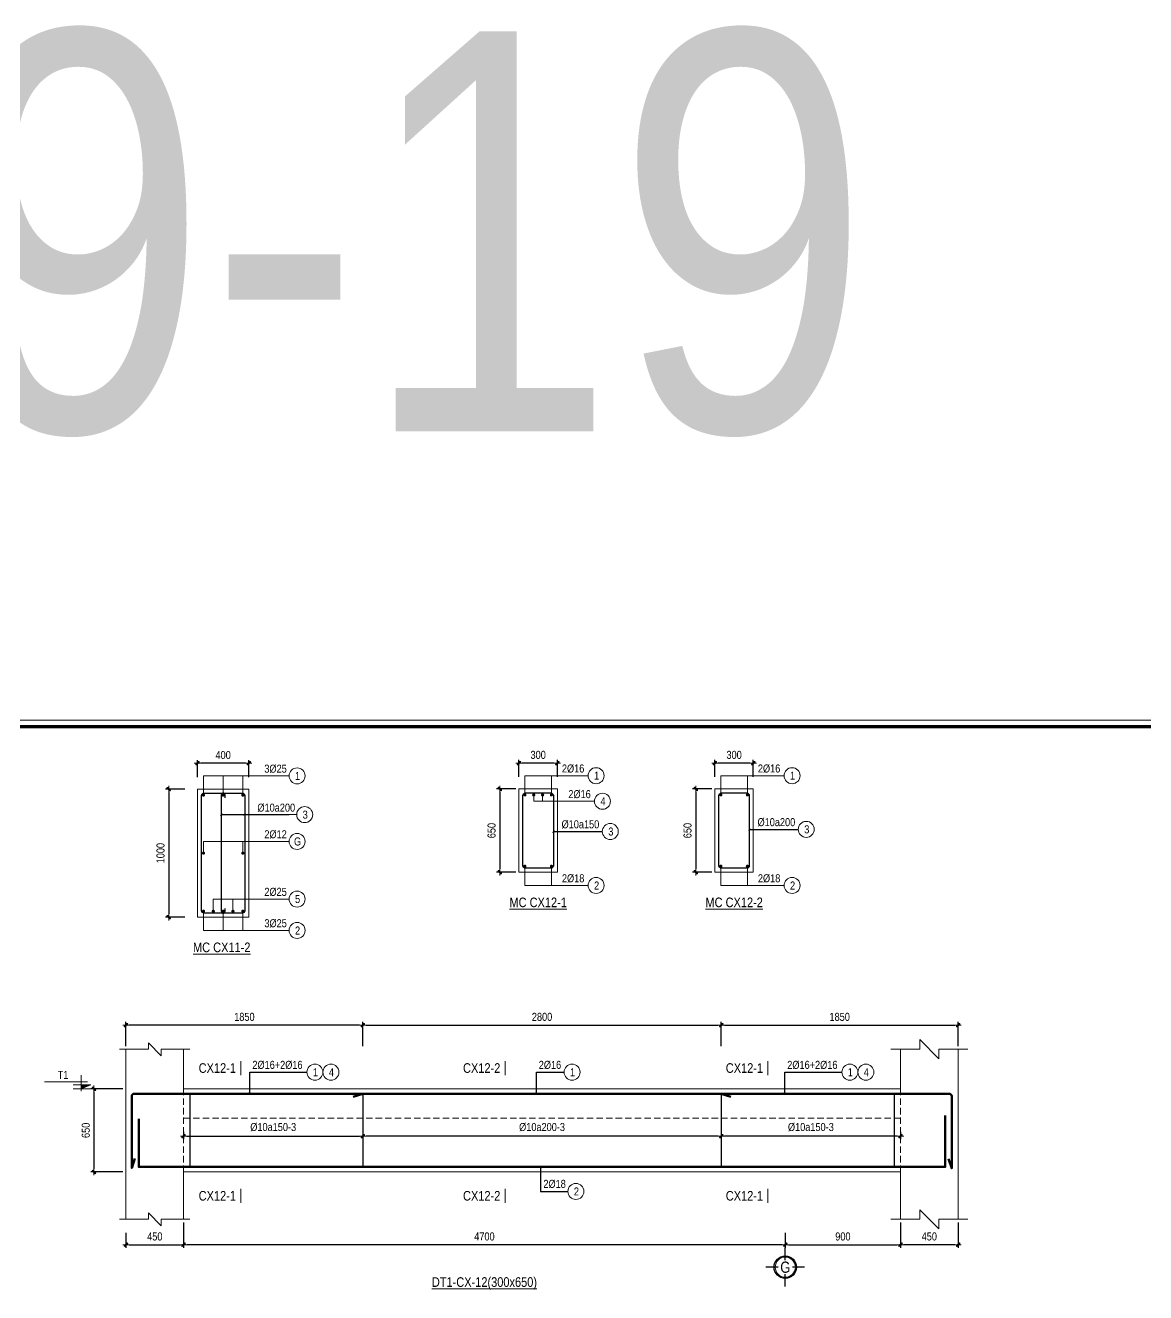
# Model space of a CAD drawing. Header units: millimetres. Extents: x 397144 to 8960116, y 345581 to 674207.
# Drawn here: x 4940909 to 4949661, y 612635 to 622534 of the extents above; entities that cross this region are included whole.
import ezdxf
from ezdxf.enums import TextEntityAlignment as Align

# ---------------------------------------------------------------- set-up
doc = ezdxf.new("R2010")
doc.units = ezdxf.units.MM
doc.header["$PDSIZE"] = -10
doc.linetypes.add('HIDDEN', pattern=[0.375, 0.25, -0.125])
doc.layers.get('0').update_dxf_attribs({"linetype": 'CONTINUOUS'})
doc.layers.get('Defpoints').update_dxf_attribs({"color": 12, "linetype": 'CONTINUOUS'})
for name, color, linetype, lineweight in [('2', 2, 'CONTINUOUS', 20), ('CDAI', 8, 'CONTINUOUS', 30), ('CTHEP', 2, 'CONTINUOUS', 50), ('DBAO', 3, 'CONTINUOUS', 20), ('DGIONG', 4, 'CONTINUOUS', 13), ('KTH', 150, 'CONTINUOUS', 5), ('Net khuat', 8, 'HIDDEN', 13), ('STICK', 1, 'CONTINUOUS', 9), ('TEXT', 7, 'CONTINUOUS', 15)]:
    doc.layers.add(name, color=color, linetype=linetype, lineweight=lineweight)
doc.layers.add('8', color=8, linetype='CONTINUOUS')
doc.layers.add('HATCH', color=7, linetype='CONTINUOUS', lineweight=5, true_color=0x2491ff)
doc.styles.add('HELVECONDENSE', font='VHELVCN_0.TTF')
doc.styles.add('Star-HelCon', font='VHELVCN_0.TTF')
doc.styles.add('TTP-HelCon', font='VHELVCN_0.TTF')
doc.styles.add('VNI-HELVE-CONDENSE', font='VHELVCN_0.TTF')
doc.dimstyles.new('kc-25', dxfattribs={"dimtxt": 62.5, "dimasz": 20, "dimexe": 20, "dimexo": 50, "dimgap": 25, "dimtad": 3, "dimdec": 0, "dimzin": 0, "dimdsep": 46, "dimtxsty": 'VNI-HELVE-CONDENSE', "dimblk": 'DIM', "dimcen": 2.5, "dimclrd": 256, "dimclre": 154, "dimclrt": 7, "dimaunit": 1, "dimadec": 0, "dimazin": 0, "dimtfac": 1, "dimtdec": 0, "dimtix": 1, "dimtmove": 0, "dimatfit": 3, "dimldrblk": 'DOT', "dimfxl": 1, "dimtolj": 1, "dimtzin": 0, "dimarcsym": 0})
doc.dimstyles.new('TTP-25', dxfattribs={"dimscale": 25, "dimtxt": 2.5, "dimasz": 1, "dimexe": 1, "dimexo": 1, "dimgap": 0.09, "dimtad": 0, "dimdec": 4, "dimrnd": 5, "dimzin": 9, "dimdsep": 46, "dimtxsty": 'TTP-HelCon', "dimblk": 'Stick1', "dimcen": 0.09, "dimdle": 1.5, "dimclrd": 256, "dimclre": 256, "dimclrt": 7, "dimadec": 0, "dimazin": 0, "dimtfac": 1, "dimtdec": 4, "dimtmove": 0, "dimatfit": 3, "dimldrblk": '_ArchTick1', "dimfxl": 1, "dimtvp": 1, "dimtolj": 1, "dimtzin": 0, "dimarcsym": 0})

# ---------------------------------------------------------------- blocks, each defined once
blk = doc.blocks.new('Stick1')
at = {"layer": 'STICK'}
h = blk.add_hatch(color=256, dxfattribs=at)
edge = h.paths.add_edge_path()
edge.add_line((0.3, 0.5), (-0.5, -0.3))
edge.add_arc((-0.4, -0.4), 0.141, 135, 315)
edge.add_line((-0.3, -0.5), (0.5, 0.3))
edge.add_arc((0.4, 0.4), 0.141, 315, 495)
blk.add_line((1, 0), (-1, 0), dxfattribs=at)
blk.add_lwpolyline([(0.3, 0.5), (-0.5, -0.3, 1), (-0.3, -0.5), (0.5, 0.3, 1), (0.3, 0.5, 1)], format="xyb", dxfattribs=at)
blk = doc.blocks.new('*D559')
at = {"layer": 'Defpoints', "color": 0, "transparency": 16777216}
for p in [(4941695.6, 614725.1), (4941695.6, 614536.1), (4943545.6, 614536.1)]:
    blk.add_point(p, dxfattribs=at)
at = {"layer": 'KTH', "lineweight": -2, "transparency": 16777216}
for p, q in [((4941695.6, 614561.1), (4941695.6, 614750.1)), ((4943545.6, 614561.1), (4943545.6, 614750.1)), ((4943520.6, 614725.1), (4941720.6, 614725.1))]:
    blk.add_line(p, q, dxfattribs=at)
at = {"layer": 'KTH', "lineweight": -2, "transparency": 16777216, "xscale": 25, "yscale": 25, "zscale": 25, "rotation": 180}
blk.add_blockref('Stick1', (4941695.6, 614725.1), dxfattribs=at)
at = {"layer": 'KTH', "lineweight": -2, "transparency": 16777216, "xscale": 25, "yscale": 25, "zscale": 25}
blk.add_blockref('Stick1', (4943545.6, 614725.1), dxfattribs=at)
at = {"layer": 'KTH', "color": 7, "transparency": 16777216, "insert": (4942620.6, 614788.9), "char_height": 62.5, "attachment_point": 5, "style": 'TTP-HelCon'}
blk.add_mtext('\\A1;1850', dxfattribs=at)
blk = doc.blocks.new('_ArchTick1')
at = {"color": 0, "const_width": 3.81}
blk.add_lwpolyline([(-12.7, -12.7), (12.7, 12.7)], dxfattribs=at)
blk = doc.blocks.new('DIM')
h = blk.add_hatch(color=1)
h.paths.add_polyline_path([(0.49, 0.29, 1), (0.29, 0.49), (-0.19, 0), (0.19, 0)])
h.paths.add_polyline_path([(0.19, 0), (-0.19, 0), (-0.49, -0.29, 1), (-0.29, -0.49)])
at = {"color": 9}
for p, q in [((-0.19, 0), (-1.5, 0)), ((0.19, 0), (1.5, 0))]:
    blk.add_line(p, q, dxfattribs=at)
at = {"color": 1}
for p, q in [((-0.49, -0.29), (0.29, 0.49)), ((-0.29, -0.49), (0.49, 0.29)), ((-0.19, 0), (0.19, 0))]:
    blk.add_line(p, q, dxfattribs=at)
blk.add_arc((-0.39, -0.39), 0.138, 135, 315, dxfattribs=at)
blk = doc.blocks.new('*D560')
at = {"layer": 'Defpoints', "color": 0, "transparency": 16777216}
for p in [(4941695.6, 614227.7), (4941445.6, 613577.7), (4941695.6, 613577.7)]:
    blk.add_point(p, dxfattribs=at)
at = {"layer": 'KTH', "lineweight": -2, "transparency": 16777216}
for p, q in [((4941670.6, 614227.7), (4941420.6, 614227.7)), ((4941445.6, 614202.7), (4941445.6, 613602.7)), ((4941670.6, 613577.7), (4941420.6, 613577.7))]:
    blk.add_line(p, q, dxfattribs=at)
at = {"layer": 'KTH', "lineweight": -2, "transparency": 16777216, "xscale": 25, "yscale": 25, "zscale": 25}
for p, rotation in [((4941445.6, 614227.7), 90), ((4941445.6, 613577.7), 270)]:
    blk.add_blockref('Stick1', p, dxfattribs=dict(at, rotation=rotation))
at = {"layer": 'KTH', "color": 7, "transparency": 16777216, "insert": (4941381.7, 613902.7), "char_height": 62.5, "attachment_point": 5, "rotation": 90, "style": 'TTP-HelCon'}
blk.add_mtext('\\A1;650', dxfattribs=at)
blk = doc.blocks.new('CODE')
at = {"layer": 'DBAO'}
for p, q in [((-62.5, -20), (-62.5, 105)), ((-62.5, 0), (-137.5, 30)), ((-137.5, 30), (0, 30)), ((-137.5, 0), (0, 0)), ((-112.5, 55), (223.6, 55))]:
    blk.add_line(p, q, dxfattribs=at)
at = {"layer": 'HATCH', "color": 1}
blk.add_solid([(-62.5, 0), (-137.5, 30), (-62.5, 30)], dxfattribs=at)
blk = doc.blocks.new('*D561')
at = {"layer": 'Defpoints', "color": 0, "transparency": 16777216}
for p in [(4942145.6, 613207.7), (4946845.6, 613127.7), (4942145.6, 613009.7)]:
    blk.add_point(p, dxfattribs=at)
at = {"layer": 'KTH', "lineweight": -2, "transparency": 16777216}
for p, q in [((4942145.6, 613182.7), (4942145.6, 612984.7)), ((4946845.6, 613102.7), (4946845.6, 612984.7)), ((4946820.6, 613009.7), (4942170.6, 613009.7))]:
    blk.add_line(p, q, dxfattribs=at)
at = {"layer": 'KTH', "lineweight": -2, "transparency": 16777216, "xscale": 25, "yscale": 25, "zscale": 25, "rotation": 180}
blk.add_blockref('Stick1', (4942145.6, 613009.7), dxfattribs=at)
at = {"layer": 'KTH', "lineweight": -2, "transparency": 16777216, "xscale": 25, "yscale": 25, "zscale": 25}
blk.add_blockref('Stick1', (4946845.6, 613009.7), dxfattribs=at)
at = {"layer": 'KTH', "color": 7, "transparency": 16777216, "insert": (4944495.6, 613073.6), "char_height": 62.5, "attachment_point": 5, "style": 'TTP-HelCon'}
blk.add_mtext('\\A1;4700', dxfattribs=at)
blk = doc.blocks.new('*D562')
at = {"layer": 'Defpoints', "color": 0, "transparency": 16777216}
for p in [(4942145.6, 613207.7), (4941695.6, 613127.7), (4942145.6, 613009.7)]:
    blk.add_point(p, dxfattribs=at)
at = {"layer": 'KTH', "lineweight": -2, "transparency": 16777216}
for p, q in [((4942145.6, 613182.7), (4942145.6, 612984.7)), ((4941695.6, 613102.7), (4941695.6, 612984.7)), ((4941720.6, 613009.7), (4942120.6, 613009.7))]:
    blk.add_line(p, q, dxfattribs=at)
at = {"layer": 'KTH', "lineweight": -2, "transparency": 16777216, "xscale": 25, "yscale": 25, "zscale": 25, "rotation": 180}
blk.add_blockref('Stick1', (4941695.6, 613009.7), dxfattribs=at)
at = {"layer": 'KTH', "lineweight": -2, "transparency": 16777216, "xscale": 25, "yscale": 25, "zscale": 25}
blk.add_blockref('Stick1', (4942145.6, 613009.7), dxfattribs=at)
at = {"layer": 'KTH', "color": 7, "transparency": 16777216, "insert": (4941920.6, 613073.6), "char_height": 62.5, "attachment_point": 5, "style": 'TTP-HelCon'}
blk.add_mtext('\\A1;450', dxfattribs=at)
blk = doc.blocks.new('*D563')
at = {"layer": 'Defpoints', "color": 0, "transparency": 16777216}
for p in [(4946345.6, 614725.1), (4943545.6, 614536.1), (4946345.6, 614536.1)]:
    blk.add_point(p, dxfattribs=at)
at = {"layer": 'KTH', "lineweight": -2, "transparency": 16777216}
for p, q in [((4943545.6, 614561.1), (4943545.6, 614750.1)), ((4946345.6, 614561.1), (4946345.6, 614750.1)), ((4943570.6, 614725.1), (4946320.6, 614725.1))]:
    blk.add_line(p, q, dxfattribs=at)
at = {"layer": 'KTH', "lineweight": -2, "transparency": 16777216, "xscale": 25, "yscale": 25, "zscale": 25, "rotation": 180}
blk.add_blockref('Stick1', (4943545.6, 614725.1), dxfattribs=at)
at = {"layer": 'KTH', "lineweight": -2, "transparency": 16777216, "xscale": 25, "yscale": 25, "zscale": 25}
blk.add_blockref('Stick1', (4946345.6, 614725.1), dxfattribs=at)
at = {"layer": 'KTH', "color": 7, "transparency": 16777216, "insert": (4944945.6, 614788.9), "char_height": 62.5, "attachment_point": 5, "style": 'TTP-HelCon'}
blk.add_mtext('\\A1;2800', dxfattribs=at)
blk = doc.blocks.new('*D564')
at = {"layer": 'Defpoints', "color": 0, "transparency": 16777216}
for p in [(4948195.6, 614725.1), (4946345.6, 614536.1), (4948195.6, 614536.1)]:
    blk.add_point(p, dxfattribs=at)
at = {"layer": 'KTH', "lineweight": -2, "transparency": 16777216}
for p, q in [((4946345.6, 614561.1), (4946345.6, 614750.1)), ((4948195.6, 614561.1), (4948195.6, 614750.1)), ((4946370.6, 614725.1), (4948170.6, 614725.1))]:
    blk.add_line(p, q, dxfattribs=at)
at = {"layer": 'KTH', "lineweight": -2, "transparency": 16777216, "xscale": 25, "yscale": 25, "zscale": 25, "rotation": 180}
blk.add_blockref('Stick1', (4946345.6, 614725.1), dxfattribs=at)
at = {"layer": 'KTH', "lineweight": -2, "transparency": 16777216, "xscale": 25, "yscale": 25, "zscale": 25}
blk.add_blockref('Stick1', (4948195.6, 614725.1), dxfattribs=at)
at = {"layer": 'KTH', "color": 7, "transparency": 16777216, "insert": (4947270.6, 614788.9), "char_height": 62.5, "attachment_point": 5, "style": 'TTP-HelCon'}
blk.add_mtext('\\A1;1850', dxfattribs=at)
blk = doc.blocks.new('*D565')
at = {"layer": 'Defpoints', "color": 0, "transparency": 16777216}
for p in [(4942145.6, 613915.2), (4943545.6, 613931.7), (4943545.6, 613857.7)]:
    blk.add_point(p, dxfattribs=at)
at = {"layer": 'KTH', "lineweight": -2, "transparency": 16777216}
for p, q in [((4942145.6, 613890.2), (4942145.6, 613832.7)), ((4942170.6, 613857.7), (4943520.6, 613857.7)), ((4943545.6, 613906.7), (4943545.6, 613832.7))]:
    blk.add_line(p, q, dxfattribs=at)
at = {"layer": 'KTH', "lineweight": -2, "transparency": 16777216, "xscale": 25, "yscale": 25, "zscale": 25, "rotation": 180}
blk.add_blockref('Stick1', (4942145.6, 613857.7), dxfattribs=at)
at = {"layer": 'KTH', "lineweight": -2, "transparency": 16777216, "xscale": 25, "yscale": 25, "zscale": 25}
blk.add_blockref('Stick1', (4943545.6, 613857.7), dxfattribs=at)
at = {"layer": 'KTH', "color": 7, "transparency": 16777216, "insert": (4942845.6, 613927.6), "char_height": 62.5, "attachment_point": 5, "style": 'TTP-HelCon'}
blk.add_mtext('\\A1;Þ10a150-3', dxfattribs=at)
blk = doc.blocks.new('*D566')
at = {"layer": 'Defpoints', "color": 0, "transparency": 16777216}
for p in [(4943545.6, 613931.7), (4943545.6, 613857.7), (4946345.6, 613927.7)]:
    blk.add_point(p, dxfattribs=at)
at = {"layer": 'KTH', "lineweight": -2, "transparency": 16777216}
for p, q in [((4943545.6, 613906.7), (4943545.6, 613832.7)), ((4946320.6, 613857.7), (4943570.6, 613857.7)), ((4946345.6, 613902.7), (4946345.6, 613832.7))]:
    blk.add_line(p, q, dxfattribs=at)
at = {"layer": 'KTH', "lineweight": -2, "transparency": 16777216, "xscale": 25, "yscale": 25, "zscale": 25, "rotation": 180}
blk.add_blockref('Stick1', (4943545.6, 613857.7), dxfattribs=at)
at = {"layer": 'KTH', "lineweight": -2, "transparency": 16777216, "xscale": 25, "yscale": 25, "zscale": 25}
blk.add_blockref('Stick1', (4946345.6, 613857.7), dxfattribs=at)
at = {"layer": 'KTH', "color": 7, "transparency": 16777216, "insert": (4944945.6, 613927.6), "char_height": 62.5, "attachment_point": 5, "style": 'TTP-HelCon'}
blk.add_mtext('\\A1;Þ10a200-3', dxfattribs=at)
blk = doc.blocks.new('*D567')
at = {"layer": 'Defpoints', "color": 0, "transparency": 16777216}
for p in [(4946345.6, 613931.7), (4946345.6, 613857.7), (4947745.6, 613915.2)]:
    blk.add_point(p, dxfattribs=at)
at = {"layer": 'KTH', "lineweight": -2, "transparency": 16777216}
for p, q in [((4946345.6, 613906.7), (4946345.6, 613832.7)), ((4947720.6, 613857.7), (4946370.6, 613857.7)), ((4947745.6, 613890.2), (4947745.6, 613832.7))]:
    blk.add_line(p, q, dxfattribs=at)
at = {"layer": 'KTH', "lineweight": -2, "transparency": 16777216, "xscale": 25, "yscale": 25, "zscale": 25, "rotation": 180}
blk.add_blockref('Stick1', (4946345.6, 613857.7), dxfattribs=at)
at = {"layer": 'KTH', "lineweight": -2, "transparency": 16777216, "xscale": 25, "yscale": 25, "zscale": 25}
blk.add_blockref('Stick1', (4947745.6, 613857.7), dxfattribs=at)
at = {"layer": 'KTH', "color": 7, "transparency": 16777216, "insert": (4947045.6, 613927.6), "char_height": 62.5, "attachment_point": 5, "style": 'TTP-HelCon'}
blk.add_mtext('\\A1;Þ10a150-3', dxfattribs=at)
blk = doc.blocks.new('*D568')
at = {"layer": 'Defpoints', "color": 0, "transparency": 16777216}
for p in [(4947745.6, 613207.7), (4946845.6, 613127.7), (4947745.6, 613009.7)]:
    blk.add_point(p, dxfattribs=at)
at = {"layer": 'KTH', "lineweight": -2, "transparency": 16777216}
for p, q in [((4947745.6, 613182.7), (4947745.6, 612984.7)), ((4946845.6, 613102.7), (4946845.6, 612984.7)), ((4946870.6, 613009.7), (4947720.6, 613009.7))]:
    blk.add_line(p, q, dxfattribs=at)
at = {"layer": 'KTH', "lineweight": -2, "transparency": 16777216, "xscale": 25, "yscale": 25, "zscale": 25, "rotation": 180}
blk.add_blockref('Stick1', (4946845.6, 613009.7), dxfattribs=at)
at = {"layer": 'KTH', "lineweight": -2, "transparency": 16777216, "xscale": 25, "yscale": 25, "zscale": 25}
blk.add_blockref('Stick1', (4947745.6, 613009.7), dxfattribs=at)
at = {"layer": 'KTH', "color": 7, "transparency": 16777216, "insert": (4947295.6, 613073.6), "char_height": 62.5, "attachment_point": 5, "style": 'TTP-HelCon'}
blk.add_mtext('\\A1;900', dxfattribs=at)
blk = doc.blocks.new('*D569')
at = {"layer": 'Defpoints', "color": 0, "transparency": 16777216}
for p in [(4947745.6, 613207.7), (4948195.6, 613207.7), (4947745.6, 613009.7)]:
    blk.add_point(p, dxfattribs=at)
at = {"layer": 'KTH', "lineweight": -2, "transparency": 16777216}
for p, q in [((4947745.6, 613182.7), (4947745.6, 612984.7)), ((4948195.6, 613182.7), (4948195.6, 612984.7)), ((4948170.6, 613009.7), (4947770.6, 613009.7))]:
    blk.add_line(p, q, dxfattribs=at)
at = {"layer": 'KTH', "lineweight": -2, "transparency": 16777216, "xscale": 25, "yscale": 25, "zscale": 25, "rotation": 180}
blk.add_blockref('Stick1', (4947745.6, 613009.7), dxfattribs=at)
at = {"layer": 'KTH', "lineweight": -2, "transparency": 16777216, "xscale": 25, "yscale": 25, "zscale": 25}
blk.add_blockref('Stick1', (4948195.6, 613009.7), dxfattribs=at)
at = {"layer": 'KTH', "color": 7, "transparency": 16777216, "insert": (4947970.6, 613073.6), "char_height": 62.5, "attachment_point": 5, "style": 'TTP-HelCon'}
blk.add_mtext('\\A1;450', dxfattribs=at)
blk = doc.blocks.new('dau truc')
blk.add_circle((0, 0), 180)
at = {"layer": '8'}
for p, q in [((0, 127), (0, 345)), ((-127, 0), (-345, 0)), ((345, 0), (127, 0)), ((0, -345), (0, -127))]:
    blk.add_line(p, q, dxfattribs=at)
blk.add_circle((0, 0), 200, dxfattribs=at)
at = {"layer": 'TEXT', "style": 'HELVECONDENSE'}
blk.add_attdef('A', text='', height=233, dxfattribs=at).set_placement((0, 0), align=Align.MIDDLE)
blk = doc.blocks.new('CHG_XX_Khung ten')
blk.add_lwpolyline([(15, 579), (826, 579), (826, 15), (15, 15)], close=True)
at = {"color": 4, "linetype": 'Continuous', "const_width": 1}
blk.add_lwpolyline([(17, 577), (824, 577), (824, 17), (17, 17)], close=True, dxfattribs=at)
blk = doc.blocks.new('MC')
at = {"layer": 'CTHEP', "const_width": 10}
blk.add_lwpolyline([(0, 150), (0, 0)], dxfattribs=at)
at = {"layer": 'TEXT', "style": 'TTP-HelCon'}
blk.add_attdef('A', text='', height=100, dxfattribs=at).set_placement((-50, 26), align=Align.RIGHT)
blk = doc.blocks.new('*D1076')
at = {"layer": 'Defpoints', "color": 0, "ltscale": 500, "transparency": 16777216}
for p in [(4942254.5, 616770.3), (4942254.5, 616637), (4942654.5, 616637)]:
    blk.add_point(p, dxfattribs=at)
at = {"layer": 'KTH', "lineweight": -2, "ltscale": 500, "transparency": 16777216}
for p, q in [((4942254.5, 616662), (4942254.5, 616795.3)), ((4942629.5, 616770.3), (4942279.5, 616770.3)), ((4942654.5, 616662), (4942654.5, 616795.3))]:
    blk.add_line(p, q, dxfattribs=at)
at = {"layer": 'KTH', "lineweight": -2, "ltscale": 500, "transparency": 16777216, "xscale": 25, "yscale": 25, "zscale": 25, "rotation": 180}
blk.add_blockref('Stick1', (4942254.5, 616770.3), dxfattribs=at)
at = {"layer": 'KTH', "lineweight": -2, "ltscale": 500, "transparency": 16777216, "xscale": 25, "yscale": 25, "zscale": 25}
blk.add_blockref('Stick1', (4942654.5, 616770.3), dxfattribs=at)
at = {"layer": 'KTH', "color": 7, "ltscale": 500, "transparency": 16777216, "insert": (4942454.5, 616834.1), "char_height": 62.5, "attachment_point": 5, "style": 'TTP-HelCon'}
blk.add_mtext('\\A1;400', dxfattribs=at)
blk = doc.blocks.new('*D1077')
at = {"layer": 'Defpoints', "color": 0, "ltscale": 500, "transparency": 16777216}
for p in [(4942179.3, 616568), (4942029.5, 615568), (4942179.3, 615568)]:
    blk.add_point(p, dxfattribs=at)
at = {"layer": 'KTH', "lineweight": -2, "ltscale": 500, "transparency": 16777216}
for p, q in [((4942154.3, 616568), (4942004.5, 616568)), ((4942029.5, 616543), (4942029.5, 615593)), ((4942154.3, 615568), (4942004.5, 615568))]:
    blk.add_line(p, q, dxfattribs=at)
at = {"layer": 'KTH', "lineweight": -2, "ltscale": 500, "transparency": 16777216, "xscale": 25, "yscale": 25, "zscale": 25}
for p, rotation in [((4942029.5, 616568), 90), ((4942029.5, 615568), 270)]:
    blk.add_blockref('Stick1', p, dxfattribs=dict(at, rotation=rotation))
at = {"layer": 'KTH', "color": 7, "ltscale": 500, "transparency": 16777216, "insert": (4941965.6, 616068), "char_height": 62.5, "attachment_point": 5, "rotation": 90, "style": 'TTP-HelCon'}
blk.add_mtext('\\A1;1000', dxfattribs=at)
blk = doc.blocks.new('*D1078')
at = {"layer": 'Defpoints', "color": 0, "ltscale": 500, "transparency": 16777216}
for p in [(4944765.3, 616771.5), (4944765.3, 616638.3), (4945065.3, 616638.3)]:
    blk.add_point(p, dxfattribs=at)
at = {"layer": 'KTH', "lineweight": -2, "ltscale": 500, "transparency": 16777216}
for p, q in [((4944765.3, 616663.3), (4944765.3, 616796.5)), ((4945040.3, 616771.5), (4944790.3, 616771.5)), ((4945065.3, 616663.3), (4945065.3, 616796.5))]:
    blk.add_line(p, q, dxfattribs=at)
at = {"layer": 'KTH', "lineweight": -2, "ltscale": 500, "transparency": 16777216, "xscale": 25, "yscale": 25, "zscale": 25, "rotation": 180}
blk.add_blockref('Stick1', (4944765.3, 616771.5), dxfattribs=at)
at = {"layer": 'KTH', "lineweight": -2, "ltscale": 500, "transparency": 16777216, "xscale": 25, "yscale": 25, "zscale": 25}
blk.add_blockref('Stick1', (4945065.3, 616771.5), dxfattribs=at)
at = {"layer": 'KTH', "color": 7, "ltscale": 500, "transparency": 16777216, "insert": (4944915.3, 616835.4), "char_height": 62.5, "attachment_point": 5, "style": 'TTP-HelCon'}
blk.add_mtext('\\A1;300', dxfattribs=at)
blk = doc.blocks.new('*D1079')
at = {"layer": 'Defpoints', "color": 0, "ltscale": 500, "transparency": 16777216}
for p in [(4944765.3, 616569.3), (4944615.5, 615919.3), (4944765.3, 615919.3)]:
    blk.add_point(p, dxfattribs=at)
at = {"layer": 'KTH', "lineweight": -2, "ltscale": 500, "transparency": 16777216}
for p, q in [((4944740.3, 616569.3), (4944590.5, 616569.3)), ((4944615.5, 616544.3), (4944615.5, 615944.3)), ((4944740.3, 615919.3), (4944590.5, 615919.3))]:
    blk.add_line(p, q, dxfattribs=at)
at = {"layer": 'KTH', "lineweight": -2, "ltscale": 500, "transparency": 16777216, "xscale": 25, "yscale": 25, "zscale": 25}
for p, rotation in [((4944615.5, 616569.3), 90), ((4944615.5, 615919.3), 270)]:
    blk.add_blockref('Stick1', p, dxfattribs=dict(at, rotation=rotation))
at = {"layer": 'KTH', "color": 7, "ltscale": 500, "transparency": 16777216, "insert": (4944551.6, 616244.3), "char_height": 62.5, "attachment_point": 5, "rotation": 90, "style": 'TTP-HelCon'}
blk.add_mtext('\\A1;650', dxfattribs=at)
blk = doc.blocks.new('*D1080')
at = {"layer": 'Defpoints', "color": 0, "ltscale": 500, "transparency": 16777216}
for p in [(4946296, 616771.5), (4946296, 616638.3), (4946596, 616638.3)]:
    blk.add_point(p, dxfattribs=at)
at = {"layer": 'KTH', "lineweight": -2, "ltscale": 500, "transparency": 16777216}
for p, q in [((4946296, 616663.3), (4946296, 616796.5)), ((4946571, 616771.5), (4946321, 616771.5)), ((4946596, 616663.3), (4946596, 616796.5))]:
    blk.add_line(p, q, dxfattribs=at)
at = {"layer": 'KTH', "lineweight": -2, "ltscale": 500, "transparency": 16777216, "xscale": 25, "yscale": 25, "zscale": 25, "rotation": 180}
blk.add_blockref('Stick1', (4946296, 616771.5), dxfattribs=at)
at = {"layer": 'KTH', "lineweight": -2, "ltscale": 500, "transparency": 16777216, "xscale": 25, "yscale": 25, "zscale": 25}
blk.add_blockref('Stick1', (4946596, 616771.5), dxfattribs=at)
at = {"layer": 'KTH', "color": 7, "ltscale": 500, "transparency": 16777216, "insert": (4946446, 616835.4), "char_height": 62.5, "attachment_point": 5, "style": 'TTP-HelCon'}
blk.add_mtext('\\A1;300', dxfattribs=at)
blk = doc.blocks.new('*D1081')
at = {"layer": 'Defpoints', "color": 0, "ltscale": 500, "transparency": 16777216}
for p in [(4946296, 616569.3), (4946146.2, 615919.3), (4946296, 615919.3)]:
    blk.add_point(p, dxfattribs=at)
at = {"layer": 'KTH', "lineweight": -2, "ltscale": 500, "transparency": 16777216}
for p, q in [((4946271, 616569.3), (4946121.2, 616569.3)), ((4946146.2, 616544.3), (4946146.2, 615944.3)), ((4946271, 615919.3), (4946121.2, 615919.3))]:
    blk.add_line(p, q, dxfattribs=at)
at = {"layer": 'KTH', "lineweight": -2, "ltscale": 500, "transparency": 16777216, "xscale": 25, "yscale": 25, "zscale": 25}
for p, rotation in [((4946146.2, 616569.3), 90), ((4946146.2, 615919.3), 270)]:
    blk.add_blockref('Stick1', p, dxfattribs=dict(at, rotation=rotation))
at = {"layer": 'KTH', "color": 7, "ltscale": 500, "transparency": 16777216, "insert": (4946082.4, 616244.3), "char_height": 62.5, "attachment_point": 5, "rotation": 90, "style": 'TTP-HelCon'}
blk.add_mtext('\\A1;650', dxfattribs=at)

msp = doc.modelspace()

# ---------------------------------------------------------------- linework, layer by layer
at = {"layer": 'CDAI', "ltscale": 52.5}
for p, q in [((4942195.55717, 614192.70089), (4942195.55717, 613612.70089)), ((4943545.55717, 614192.70089), (4943545.55717, 613612.70089)), ((4946345.55717, 614192.70089), (4946345.55717, 613612.70089)), ((4947695.55717, 614192.70089), (4947695.55717, 613612.70089))]:
    msp.add_line(p, q, dxfattribs=at)
at = {"layer": 'CTHEP'}
for p, q in [((4943545.55717, 614188.70089), (4943470.55717, 614163.70089)), ((4946345.55717, 614188.70089), (4946420.55717, 614163.70089))]:
    msp.add_line(p, q, dxfattribs=at)
msp.add_lwpolyline([(4941765.55717, 613682.87434), (4941740.55717, 613607.87434), (4941740.55717, 614168.70089, -0.414213562), (4941760.55717, 614188.70089), (4948125.55717, 614188.70089, -0.414213562), (4948145.55717, 614168.70089), (4948145.55717, 613605.56413), (4948120.55717, 613680.56413)], format="xyb", dxfattribs=at)
msp.add_lwpolyline([(4941795.55717, 613992.82668), (4941795.55717, 613616.70089), (4948095.55717, 613616.70089), (4948095.55717, 614018.40154)], dxfattribs=at)
at = {"layer": 'DBAO'}
for points in [[(4941695.55717, 614536.09523), (4941695.55717, 614227.70089), (4941695.55717, 614227.70089), (4941695.55717, 613577.70089), (4941695.55717, 613577.70089), (4941695.55717, 613207.70089)], [(4942145.55717, 614536.09523), (4942145.55717, 614227.70089), (4947745.55717, 614227.70089), (4947745.55717, 614536.09523)], [(4948195.55717, 614536.09523), (4948195.55717, 614227.70089), (4948195.55717, 614227.70089), (4948195.55717, 613577.70089), (4948195.55717, 613577.70089), (4948195.55717, 613207.70089)], [(4942145.55717, 613207.70089), (4942145.55717, 613577.70089), (4947745.55717, 613577.70089), (4947745.55717, 613207.70089)]]:
    msp.add_lwpolyline(points, dxfattribs=at)
at = {"layer": 'DGIONG'}
for points in [[(4941645.55717, 614536.09523), (4941870.55717, 614536.09523), (4941870.55717, 614586.09523), (4941970.55717, 614486.09523), (4941970.55717, 614536.09523), (4942195.55717, 614536.09523)], [(4947670.55717, 614536.09523), (4947895.55717, 614536.09523), (4947895.55717, 614611.09523), (4948045.55717, 614461.09523), (4948045.55717, 614536.09523), (4948270.55717, 614536.09523)], [(4947670.55717, 613207.70089), (4947895.55717, 613207.70089), (4947895.55717, 613282.70089), (4948045.55717, 613132.70089), (4948045.55717, 613207.70089), (4948270.55717, 613207.70089)], [(4941645.55717, 613207.70089), (4941870.55717, 613207.70089), (4941870.55717, 613257.70089), (4941970.55717, 613157.70089), (4941970.55717, 613207.70089), (4942195.55717, 613207.70089)]]:
    msp.add_lwpolyline(points, dxfattribs=at)
for centre in [(4943171.76084, 614357.21), (4943296.76084, 614357.21), (4945179.96469, 614357.21), (4947350.02435, 614357.21), (4947475.02435, 614357.21), (4945209.82578, 613425.65663)]:
    msp.add_circle(centre, 62.5, dxfattribs=at)
at = {"layer": 'Net khuat', "ltscale": 200}
for p, q in [((4942145.55717, 613577.70089), (4942145.55717, 614227.70089)), ((4947745.55717, 614227.70089), (4947745.55717, 613577.70089)), ((4942145.55717, 613997.70089), (4947745.55717, 613997.70089))]:
    msp.add_line(p, q, dxfattribs=at)

# ---------------------------------------------------------------- block references
at = {"layer": '2', "ltscale": 300}
ref = msp.add_blockref('dau truc', (4946845.55717, 612833.85848), dxfattribs=dict(at, xscale=0.4367131292819977, yscale=0.4367131292819977, zscale=0.4367131292819977))
ref.add_attrib('A', 'G', dxfattribs={"layer": 'TEXT', "height": 87.5, "style": 'HELVECONDENSE'}).set_placement((4946845.55717, 612833.85848), align=Align.MIDDLE)
at = {"layer": 'KTH', "linetype": 'Continuous', "xscale": -1}
msp.add_blockref('CODE', (4941283.05717, 614227.70089), dxfattribs=at)

# ---------------------------------------------------------------- texts
at = {"layer": 'TEXT', "color": 1, "style": 'TTP-HelCon'}
msp.add_text('21 9-19', height=3125, dxfattribs=at).set_placement((4935371.40068, 619362.62651))
at = {"layer": 'TEXT', "style": 'TTP-HelCon'}
for s, p in [('2Þ16+2Þ16', (4942682.75882, 614383.06294)), ('2Þ16', (4944919.8408, 614383.06294)), ('2Þ16+2Þ16', (4946861.02232, 614383.06294)), ('2Þ18', (4944956.01792, 613453.55369))]:
    msp.add_text(s, height=62.5, dxfattribs=at).set_placement(p)
msp.add_text('T1    ', height=62.5, dxfattribs=at).set_placement((4941325.32383, 614304.69588), align=Align.RIGHT)
at = {"layer": 'TEXT', "style": 'Star-HelCon'}
for s, p in [('1', (4943175.92751, 614357.21)), ('4', (4943300.92751, 614357.21)), ('1', (4945184.13135, 614357.21)), ('1', (4947354.19101, 614357.21)), ('4', (4947479.19101, 614357.21)), ('2', (4945213.99245, 613425.65663))]:
    msp.add_text(s, height=62.5, dxfattribs=at).set_placement(p, align=Align.MIDDLE)
at = {"layer": 'TEXT', "style": 'TTP-HelCon'}
msp.add_text('%%UDT1-CX-12(300x650)', height=75, dxfattribs=at).set_placement((4944495.55717, 612680.17533), align=Align.CENTER)

# ---------------------------------------------------------------- dimensions: what is measured, and where the dimension line sits
at = {"layer": 'KTH'}
for base, p1, p2, picture, middle in [((4941695.55717, 614725.09523), (4943545.55717, 614536.09523), (4941695.55717, 614536.09523), '*D559', (4942620.55717, 614788.92856)), ((4942145.55717, 613009.72302), (4946845.55717, 613127.72302), (4942145.55717, 613207.70089), '*D561', (4944495.55717, 613073.55635)), ((4947745.55717, 613009.72302), (4948195.55717, 613207.70089), (4947745.55717, 613207.70089), '*D569', (4947970.55717, 613073.55635))]:
    dim = msp.add_linear_dim(base=base, p1=p1, p2=p2, dimstyle='TTP-25', override={"dimtmove": 1}, dxfattribs=at)
    dim.commit()
    dim.dimension.update_dxf_attribs({"geometry": picture, "text_midpoint": middle})
for base, p1, p2, angle, picture, middle in [((4946345.55717, 614725.09523), (4943545.55717, 614536.09523), (4946345.55717, 614536.09523), 180, '*D563', (4944945.55717, 614788.92856)), ((4948195.55717, 614725.09523), (4946345.55717, 614536.09523), (4948195.55717, 614536.09523), 180, '*D564', (4947270.55717, 614788.92856)), ((4941445.55717, 613577.70089), (4941695.55717, 614227.70089), (4941695.55717, 613577.70089), 270, '*D560', (4941381.72383, 613902.70089)), ((4942145.55717, 613009.72302), (4941695.55717, 613127.72302), (4942145.55717, 613207.70089), 180, '*D562', (4941920.55717, 613073.55635)), ((4947745.55717, 613009.72302), (4946845.55717, 613127.72302), (4947745.55717, 613207.70089), 180, '*D568', (4947295.55717, 613073.55635))]:
    dim = msp.add_linear_dim(base=base, p1=p1, p2=p2, angle=angle, dimstyle='TTP-25', override={"dimtmove": 1}, dxfattribs=at)
    dim.commit()
    dim.dimension.update_dxf_attribs({"geometry": picture, "text_midpoint": middle})
dim = msp.add_linear_dim(base=(4943545.55717, 613857.68771), p1=(4942145.55717, 613915.16106), p2=(4943545.55717, 613931.68772), text='Þ10a150-3', dimstyle='TTP-25', override={"dimtmove": 1}, dxfattribs=at)
dim.commit()
dim.dimension.update_dxf_attribs({"geometry": '*D565', "text_midpoint": (4942845.55717, 613927.60437)})
for base, p1, p2, text, picture, middle in [((4943545.55717, 613857.68771), (4946345.55717, 613927.70089), (4943545.55717, 613931.68772), 'Þ10a200-3', '*D566', (4944945.55717, 613927.60437)), ((4946345.55717, 613857.68771), (4947745.55717, 613915.16106), (4946345.55717, 613931.68772), 'Þ10a150-3', '*D567', (4947045.55717, 613927.60437))]:
    dim = msp.add_linear_dim(base=base, p1=p1, p2=p2, angle=180, text=text, dimstyle='TTP-25', override={"dimtmove": 1}, dxfattribs=at)
    dim.commit()
    dim.dimension.update_dxf_attribs({"geometry": picture, "text_midpoint": middle})

# ---------------------------------------------------------------- leaders
at = {"layer": 'DGIONG'}
for points in [[(4942664.24705, 614188.70089), (4942664.24679, 614357.21), (4943109.26084, 614357.21)], [(4944901.32903, 614188.70089), (4944901.32877, 614357.21), (4945117.46469, 614357.21)], [(4946842.51055, 614188.70089), (4946842.51029, 614357.21), (4947287.52435, 614357.21)], [(4944933.00615, 613612.70089), (4944933.00588, 613425.65663), (4945147.32578, 613425.65663)]]:
    msp.add_leader(points, dimstyle='kc-25', override={"dimtad": 0, "dimldrblk": 'ArchTick', "dimfxl": 100, "dimarcsym": 1}, dxfattribs=at)

# ---------------------------------------------------------------- next in the draw order: block references
at = {"layer": 'KTH', "ltscale": 0.8, "xscale": 25.92478421702978, "yscale": 25.92478421702978, "zscale": 25.92478421702978}
msp.add_blockref('CHG_XX_Khung ten', (4931850.59969, 602096.26671), dxfattribs=at)

# ---------------------------------------------------------------- next in the draw order: linework, layer by layer
at = {"layer": 'CDAI'}
for points in [[(4942304.46786, 616536.76386), (4942604.46786, 616536.76386, -0.4142135624), (4942623.21786, 616518.01386), (4942623.21786, 615618.01386, -0.4142135624), (4942604.46786, 615599.26386), (4942304.46786, 615599.26386, -0.4142135624), (4942285.71786, 615618.01386), (4942285.71786, 616518.01386, -0.4142135624)], [(4944815.29178, 616538.04953), (4945015.29178, 616538.04953, -0.4142135624), (4945034.04178, 616519.29953), (4945034.04178, 615969.29953, -0.4142135624), (4945015.29178, 615950.54953), (4944815.29178, 615950.54953, -0.4142135624), (4944796.54178, 615969.29953), (4944796.54178, 616519.29953, -0.4142135624)], [(4946346.04336, 616538.04953), (4946546.04336, 616538.04953, -0.4142135624), (4946564.79336, 616519.29953), (4946564.79336, 615969.29953, -0.4142135624), (4946546.04336, 615950.54953), (4946346.04336, 615950.54953, -0.4142135624), (4946327.29336, 615969.29953), (4946327.29336, 616519.29953, -0.4142135624)]]:
    msp.add_lwpolyline(points, format="xyb", close=True, dxfattribs=at)
msp.add_lwpolyline([(4942469.46786, 616499.84387), (4942469.46786, 616521.76386, 0.4142135624), (4942454.46786, 616536.76386), (4942454.46786, 616536.76386, 0.4142135624), (4942439.46786, 616521.76386), (4942439.46786, 615614.26386, 0.4142135624), (4942454.46786, 615599.26386), (4942454.46786, 615599.26386, 0.4142135624), (4942469.46786, 615614.26386), (4942469.46786, 615636.18385)], format="xyb", dxfattribs=at)
at = {"layer": 'CTHEP', "const_width": 12.5}
for points in [[(4942294.46786, 616521.76386, 1), (4942306.96786, 616521.76386, 1)], [(4942448.21786, 616521.76386, 1), (4942460.71786, 616521.76386, 1)], [(4942601.96786, 616521.76386, 1), (4942614.46786, 616521.76386, 1)], [(4944805.29178, 616523.04953, 1), (4944817.79178, 616523.04953, 1)], [(4944874.45845, 616523.04953, 1), (4944886.95845, 616523.04953, 1)], [(4944943.62511, 616523.04953, 1), (4944956.12511, 616523.04953, 1)], [(4945012.79178, 616523.04953, 1), (4945025.29178, 616523.04953, 1)], [(4946336.04336, 616523.04953, 1), (4946348.54336, 616523.04953, 1)], [(4946543.54336, 616523.04953, 1), (4946556.04336, 616523.04953, 1)], [(4942294.46786, 616068.01386, 1), (4942306.96786, 616068.01386, 1)], [(4942601.96786, 616068.01386, 1), (4942614.46786, 616068.01386, 1)], [(4944805.29178, 615965.54953, 1), (4944817.79178, 615965.54953, 1)], [(4945012.79178, 615965.54953, 1), (4945025.29178, 615965.54953, 1)], [(4946336.04336, 615965.54953, 1), (4946348.54336, 615965.54953, 1)], [(4946543.54336, 615965.54953, 1), (4946556.04336, 615965.54953, 1)], [(4942294.46786, 615614.26386, 1), (4942306.96786, 615614.26386, 1)], [(4942371.34286, 615614.26386, 1), (4942383.84286, 615614.26386, 1)], [(4942448.21786, 615614.26386, 1), (4942460.71786, 615614.26386, 1)], [(4942525.09286, 615614.26386, 1), (4942537.59286, 615614.26386, 1)], [(4942601.96786, 615614.26386, 1), (4942614.46786, 615614.26386, 1)], [(4942601.96786, 615614.26386, 1), (4942614.46786, 615614.26386, 1)]]:
    msp.add_lwpolyline(points, format="xyb", close=True, dxfattribs=at)
at = {"layer": 'DBAO', "flags": 128}
for points in [[(4942654.46786, 616568.01386), (4942654.46786, 615568.01386), (4942254.46786, 615568.01386), (4942254.46786, 616568.01386)], [(4942254.46786, 616568.01386), (4942654.46786, 616568.01386)], [(4944765.29178, 616569.29953), (4945065.29178, 616569.29953)], [(4945065.29178, 616569.29953), (4945065.29178, 615919.29953), (4944765.29178, 615919.29953), (4944765.29178, 616569.29953)], [(4946296.04336, 616569.29953), (4946596.04336, 616569.29953)], [(4946596.04336, 616569.29953), (4946596.04336, 615919.29953), (4946296.04336, 615919.29953), (4946296.04336, 616569.29953)]]:
    msp.add_lwpolyline(points, dxfattribs=at)
at = {"layer": 'DGIONG'}
for p, q in [((4942300.71786, 616521.76386), (4942300.71786, 616671.76386)), ((4942300.71786, 616671.76386), (4942969.46786, 616671.76386)), ((4942454.46786, 616521.76386), (4942454.46786, 616671.76386)), ((4942608.21786, 616521.76386), (4942608.21786, 616671.76386)), ((4944811.54178, 616523.04953), (4944811.54178, 616673.04953)), ((4944811.54178, 616673.04953), (4945305.29178, 616673.04953)), ((4945019.04178, 616523.04953), (4945019.04178, 616673.04953)), ((4946342.29336, 616523.04953), (4946342.29336, 616673.04953)), ((4946342.29336, 616673.04953), (4946836.04336, 616673.04953)), ((4946549.79336, 616523.04953), (4946549.79336, 616673.04953)), ((4944880.70845, 616523.04953), (4944880.70845, 616473.04953)), ((4944880.70845, 616473.04953), (4945355.29178, 616473.04953)), ((4944949.87511, 616523.04953), (4944949.87511, 616473.04953)), ((4942623.21786, 616368.81986), (4943028.96786, 616368.81986)), ((4942300.71786, 616068.01386), (4942300.71786, 616159.1715)), ((4942300.71786, 616159.1715), (4942969.46786, 616159.1715)), ((4942608.21786, 616068.01386), (4942608.21786, 616159.1715)), ((4944811.54178, 615815.54953), (4944811.54178, 615965.54953)), ((4945019.04178, 615815.54953), (4945019.04178, 615965.54953)), ((4946342.29336, 615815.54953), (4946342.29336, 615965.54953)), ((4946549.79336, 615815.54953), (4946549.79336, 615965.54953)), ((4944811.54178, 615815.54953), (4945305.29178, 615815.54953)), ((4946342.29336, 615815.54953), (4946836.04336, 615815.54953)), ((4942377.59286, 615709.4986), (4942969.46786, 615709.4986)), ((4942377.59286, 615614.26386), (4942377.59286, 615709.4986)), ((4942531.34286, 615614.26386), (4942531.34286, 615709.4986)), ((4942300.71786, 615464.26386), (4942300.71786, 615614.26386)), ((4942454.46786, 615464.26386), (4942454.46786, 615614.26386)), ((4942608.21786, 615464.26386), (4942608.21786, 615614.26386)), ((4942300.71786, 615464.26386), (4942969.46786, 615464.26386))]:
    msp.add_line(p, q, dxfattribs=at)
for centre in [(4943031.96786, 616671.76386), (4945367.79178, 616673.04953), (4946898.54336, 616673.04953), (4945417.79178, 616473.04953), (4943091.46786, 616368.81986), (4945478.79288, 616237.15157), (4947009.54447, 616253.99057), (4943031.96786, 616159.1715), (4945367.79178, 615815.54953), (4946898.54336, 615815.54953), (4943031.96786, 615709.4986), (4943031.96786, 615464.26386)]:
    msp.add_circle(centre, 62.5, dxfattribs=at)

# ---------------------------------------------------------------- next in the draw order: block references
at = {"xscale": 0.75, "yscale": 0.75, "zscale": 0.75}
for p, values in [((4942592.2105, 614332.513), {'A': 'CX12-1'}), ((4944657.19903, 614332.513), {'A': 'CX12-2'}), ((4946709.66267, 614332.513), {'A': 'CX12-1'}), ((4942592.2105, 613334.62269), {'A': 'CX12-1'}), ((4944657.19903, 613334.62269), {'A': 'CX12-2'}), ((4946709.66267, 613334.62269), {'A': 'CX12-1'})]:
    msp.add_blockref('MC', p, dxfattribs=at).add_auto_attribs(values)

# ---------------------------------------------------------------- next in the draw order: texts
at = {"layer": 'TEXT', "style": 'TTP-HelCon'}
for s, height, p in [('3Þ25', 62.5, (4942863.96786, 616696.76386)), ('Þ10a200', 62.5, (4942869.46786, 616392.31986)), ('2Þ12', 62.5, (4942863.96786, 616184.1715)), ('2Þ25', 62.5, (4942863.96786, 615734.4986)), ('%%UMC CX12-1', 75, (4944915.29178, 615646.00599)), ('%%UMC CX12-2', 75, (4946446.04336, 615646.00599)), ('3Þ25', 62.5, (4942864.2332, 615489.26386)), ('%%UMC CX11-2', 75, (4942443.53132, 615294.72032))]:
    msp.add_text(s, height=height, dxfattribs=at).set_placement(p, align=Align.CENTER)
for s, p in [('2Þ16', (4945100.75011, 616698.04953)), ('2Þ16', (4946631.5017, 616698.04953)), ('2Þ16', (4945150.75011, 616498.04953)), ('Þ10a200', (4946628.72758, 616278.99057)), ('Þ10a150', (4945097.97599, 616262.15157)), ('2Þ18', (4945101.01545, 615840.54953)), ('2Þ18', (4946631.76704, 615840.54953))]:
    msp.add_text(s, height=62.5, dxfattribs=at).set_placement(p)
at = {"layer": 'TEXT', "style": 'Star-HelCon'}
for s, p in [('1', (4943036.13452, 616671.76386)), ('1', (4945371.95845, 616673.04953)), ('1', (4946902.71003, 616673.04953)), ('4', (4945421.95845, 616473.04953)), ('3', (4943095.63452, 616368.81986)), ('3', (4945482.95955, 616237.15157)), ('3', (4947013.71114, 616253.99057)), ('G', (4943036.13452, 616159.1715)), ('2', (4945371.95845, 615815.54953)), ('2', (4946902.71003, 615815.54953)), ('5', (4943036.13452, 615709.4986)), ('2', (4943036.13452, 615464.26386))]:
    msp.add_text(s, height=62.5, dxfattribs=at).set_placement(p, align=Align.MIDDLE)

# ---------------------------------------------------------------- next in the draw order: dimensions: what is measured, and where the dimension line sits
at = {"layer": 'KTH', "ltscale": 500}
for base, p1, p2, picture, middle in [((4942254.46786, 616770.26386), (4942654.46786, 616637.02581), (4942254.46786, 616637.02581), '*D1076', (4942454.46786, 616834.09719)), ((4944765.29178, 616771.54953), (4945065.29178, 616638.31148), (4944765.29178, 616638.31148), '*D1078', (4944915.29178, 616835.38286)), ((4946296.04336, 616771.54953), (4946596.04336, 616638.31148), (4946296.04336, 616638.31148), '*D1080', (4946446.04336, 616835.38286))]:
    dim = msp.add_linear_dim(base=base, p1=p1, p2=p2, dimstyle='TTP-25', override={"dimtxsty": 'TTP-HelCon'}, dxfattribs=at)
    dim.commit()
    dim.dimension.update_dxf_attribs({"geometry": picture, "text_midpoint": middle})
for base, p1, p2, picture, middle in [((4942029.4813, 615568.01386), (4942179.31412, 616568.01386), (4942179.31412, 615568.01386), '*D1077', (4941965.64797, 616068.01386)), ((4944615.45897, 615919.29953), (4944765.29178, 616569.29953), (4944765.29178, 615919.29953), '*D1079', (4944551.62563, 616244.29953)), ((4946146.21055, 615919.29953), (4946296.04336, 616569.29953), (4946296.04336, 615919.29953), '*D1081', (4946082.37722, 616244.29953))]:
    dim = msp.add_linear_dim(base=base, p1=p1, p2=p2, angle=90, dimstyle='TTP-25', override={"dimtxsty": 'TTP-HelCon'}, dxfattribs=at)
    dim.commit()
    dim.dimension.update_dxf_attribs({"geometry": picture, "text_midpoint": middle})

# ---------------------------------------------------------------- next in the draw order: leaders
at = {"layer": 'DGIONG'}
for points in [[(4942439.46786, 616368.81986), (4942785.39831, 616368.81986)], [(4942623.21786, 616368.81986), (4942969.14831, 616368.81986)], [(4945034.04178, 616237.15157), (4945416.29288, 616237.15157)], [(4946564.79336, 616253.99057), (4946947.04447, 616253.99057)]]:
    msp.add_leader(points, dimstyle='kc-25', override={"dimtad": 0, "dimldrblk": 'ArchTick', "dimfxl": 100, "dimarcsym": 1}, dxfattribs=at)

doc.saveas('drawing.dxf')
